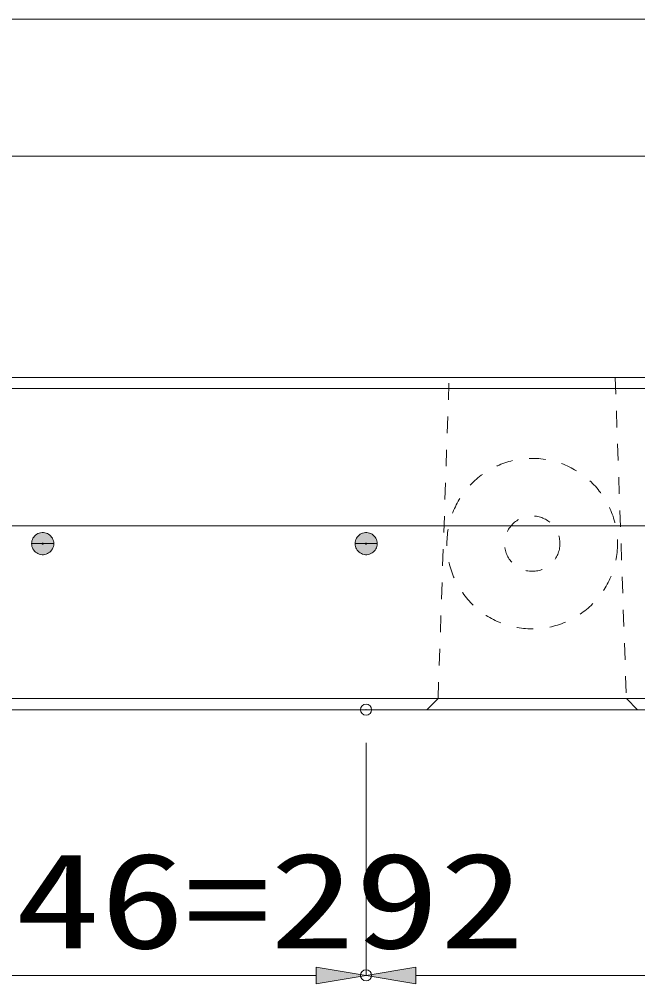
# Model space of a CAD drawing. Units: millimetres, scale not verified. Extents: x 0 to 6300, y 0 to 4455.
# Drawn here: x 1039.9 to 1319.1, y 2697.8 to 3133.3 of the extents above; entities that cross this region are included whole.
import ezdxf
from ezdxf.enums import TextEntityAlignment as Align

# ---------------------------------------------------------------- set-up
doc = ezdxf.new("R2010")
doc.units = ezdxf.units.MM
doc.header["$LTSCALE"] = 10
doc.header["$PDMODE"] = 32
doc.header["$PDSIZE"] = 5
doc.linetypes.add('USER1', pattern=[1.5, 0.75, -0.75])
doc.linetypes.add('USER3', pattern=[0.75, 0.5, -0.25])
for name, color, linetype, lineweight in [('Defpoints_3', 7, 'Continuous', 13), ('S-1', 2, 'USER1', 13), ('S-2', 3, 'Continuous', 13), ('S-4', 4, 'USER3', 13), ('S-5', 5, 'USER1', 13), ('S-Dim', 1, 'Continuous', 13)]:
    doc.layers.add(name, color=color, linetype=linetype, lineweight=lineweight)
doc.styles.add('ＭＳ ゴシック', font='')
doc.styles.get('ＭＳ ゴシック').set_extended_font_data('MS Gothic')

msp = doc.modelspace()

# ---------------------------------------------------------------- hatches: boundary and pattern name
at = {"layer": 'S-2'}
for points in [[(1055.5, 2896.5), (1055.46, 2897.13), (1055.34, 2897.74), (1055.15, 2898.34), (1054.88, 2898.91), (1054.55, 2899.44), (1054.14, 2899.92), (1053.69, 2900.35), (1053.18, 2900.72), (1052.63, 2901.02), (1052.05, 2901.25), (1051.44, 2901.41), (1050.81, 2901.49), (1050.19, 2901.49), (1049.56, 2901.41), (1048.95, 2901.25), (1048.37, 2901.02), (1047.82, 2900.72), (1047.31, 2900.35), (1046.86, 2899.92), (1046.45, 2899.44), (1046.12, 2898.91), (1045.85, 2898.34), (1045.66, 2897.74), (1045.54, 2897.13), (1045.5, 2896.5), (1050.25, 2896.5), (1050.25, 2896.53), (1050.26, 2896.56), (1050.27, 2896.59), (1050.28, 2896.62), (1050.3, 2896.65), (1050.32, 2896.67), (1050.34, 2896.69), (1050.37, 2896.71), (1050.39, 2896.73), (1050.42, 2896.74), (1050.45, 2896.74), (1050.48, 2896.75), (1050.52, 2896.75), (1050.55, 2896.74), (1050.58, 2896.74), (1050.61, 2896.73), (1050.63, 2896.71), (1050.66, 2896.69), (1050.68, 2896.67), (1050.7, 2896.65), (1050.72, 2896.62), (1050.73, 2896.59), (1050.74, 2896.56), (1050.75, 2896.53), (1050.75, 2896.5)], [(1201.5, 2896.5), (1201.46, 2897.13), (1201.34, 2897.74), (1201.15, 2898.34), (1200.88, 2898.91), (1200.55, 2899.44), (1200.14, 2899.92), (1199.69, 2900.35), (1199.18, 2900.72), (1198.63, 2901.02), (1198.05, 2901.25), (1197.44, 2901.41), (1196.81, 2901.49), (1196.19, 2901.49), (1195.56, 2901.41), (1194.95, 2901.25), (1194.37, 2901.02), (1193.82, 2900.72), (1193.31, 2900.35), (1192.86, 2899.92), (1192.45, 2899.44), (1192.12, 2898.91), (1191.85, 2898.34), (1191.66, 2897.74), (1191.54, 2897.13), (1191.5, 2896.5), (1196.25, 2896.5), (1196.25, 2896.53), (1196.26, 2896.56), (1196.27, 2896.59), (1196.28, 2896.62), (1196.3, 2896.65), (1196.32, 2896.67), (1196.34, 2896.69), (1196.37, 2896.71), (1196.39, 2896.73), (1196.42, 2896.74), (1196.45, 2896.74), (1196.48, 2896.75), (1196.52, 2896.75), (1196.55, 2896.74), (1196.58, 2896.74), (1196.61, 2896.73), (1196.63, 2896.71), (1196.66, 2896.69), (1196.68, 2896.67), (1196.7, 2896.65), (1196.72, 2896.62), (1196.73, 2896.59), (1196.74, 2896.56), (1196.75, 2896.53), (1196.75, 2896.5)], [(1045.5, 2896.5), (1045.54, 2895.87), (1045.66, 2895.26), (1045.85, 2894.66), (1046.12, 2894.09), (1046.45, 2893.56), (1046.86, 2893.08), (1047.31, 2892.65), (1047.82, 2892.28), (1048.37, 2891.98), (1048.95, 2891.74), (1049.56, 2891.59), (1050.19, 2891.51), (1050.81, 2891.51), (1051.44, 2891.59), (1052.05, 2891.74), (1052.63, 2891.98), (1053.18, 2892.28), (1053.69, 2892.65), (1054.14, 2893.08), (1054.55, 2893.56), (1054.88, 2894.09), (1055.15, 2894.66), (1055.34, 2895.26), (1055.46, 2895.87), (1055.5, 2896.5), (1050.75, 2896.5), (1050.75, 2896.47), (1050.74, 2896.44), (1050.73, 2896.41), (1050.72, 2896.38), (1050.7, 2896.35), (1050.68, 2896.33), (1050.66, 2896.31), (1050.63, 2896.29), (1050.61, 2896.27), (1050.58, 2896.26), (1050.55, 2896.25), (1050.52, 2896.25), (1050.48, 2896.25), (1050.45, 2896.25), (1050.42, 2896.26), (1050.39, 2896.27), (1050.37, 2896.29), (1050.34, 2896.31), (1050.32, 2896.33), (1050.3, 2896.35), (1050.28, 2896.38), (1050.27, 2896.41), (1050.26, 2896.44), (1050.25, 2896.47), (1050.25, 2896.5)], [(1191.5, 2896.5), (1191.54, 2895.87), (1191.66, 2895.26), (1191.85, 2894.66), (1192.12, 2894.09), (1192.45, 2893.56), (1192.86, 2893.08), (1193.31, 2892.65), (1193.82, 2892.28), (1194.37, 2891.98), (1194.95, 2891.74), (1195.56, 2891.59), (1196.19, 2891.51), (1196.81, 2891.51), (1197.44, 2891.59), (1198.05, 2891.74), (1198.63, 2891.98), (1199.18, 2892.28), (1199.69, 2892.65), (1200.14, 2893.08), (1200.55, 2893.56), (1200.88, 2894.09), (1201.15, 2894.66), (1201.34, 2895.26), (1201.46, 2895.87), (1201.5, 2896.5), (1196.75, 2896.5), (1196.75, 2896.47), (1196.74, 2896.44), (1196.73, 2896.41), (1196.72, 2896.38), (1196.7, 2896.35), (1196.68, 2896.33), (1196.66, 2896.31), (1196.63, 2896.29), (1196.61, 2896.27), (1196.58, 2896.26), (1196.55, 2896.25), (1196.52, 2896.25), (1196.48, 2896.25), (1196.45, 2896.25), (1196.42, 2896.26), (1196.39, 2896.27), (1196.37, 2896.29), (1196.34, 2896.31), (1196.32, 2896.33), (1196.3, 2896.35), (1196.28, 2896.38), (1196.27, 2896.41), (1196.26, 2896.44), (1196.25, 2896.47), (1196.25, 2896.5)]]:
    msp.add_hatch(color=256, dxfattribs=at).paths.add_polyline_path(points)
at = {"layer": 'S-Dim'}
for points in [[(1174, 2705.25), (1174, 2697.75), (1196.5, 2701.5)], [(1219, 2705.25), (1219, 2697.75), (1196.5, 2701.5)]]:
    msp.add_hatch(color=256, dxfattribs=at).paths.add_polyline_path(points)

# ---------------------------------------------------------------- linework, layer by layer
at = {"layer": 'Defpoints_3'}
for p in [(1196.5, 2821.5), (1196.5, 2821.5), (1196.5, 2701.5)]:
    msp.add_point(p, dxfattribs=at)
at = {"layer": 'S-1', "linetype": 'Continuous'}
for p, q in [((772.5, 3071.5), (1771.5, 3071.5)), ((777.5, 2971.5), (1771.5, 2971.5)), ((772.5, 2966.5), (1771.5, 2966.5)), ((772.5, 2826.5), (1771.5, 2826.5)), ((777.5, 2821.5), (2765.5, 2821.5))]:
    msp.add_line(p, q, dxfattribs=at)
at = {"layer": 'S-1'}
msp.add_circle((1271.5, 2896.5), 38.5, dxfattribs=at)
at = {"layer": 'S-2'}
msp.add_line((901.5, 2904.5), (2745.5, 2904.5), dxfattribs=at)
for points in [[(1055.5, 2896.5), (1055.46, 2897.13), (1055.34, 2897.74), (1055.15, 2898.34), (1054.88, 2898.91), (1054.55, 2899.44), (1054.14, 2899.92), (1053.69, 2900.35), (1053.18, 2900.72), (1052.63, 2901.02), (1052.05, 2901.25), (1051.44, 2901.41), (1050.81, 2901.49), (1050.19, 2901.49), (1049.56, 2901.41), (1048.95, 2901.25), (1048.37, 2901.02), (1047.82, 2900.72), (1047.31, 2900.35), (1046.86, 2899.92), (1046.45, 2899.44), (1046.12, 2898.91), (1045.85, 2898.34), (1045.66, 2897.74), (1045.54, 2897.13), (1045.5, 2896.5), (1050.25, 2896.5), (1050.25, 2896.53), (1050.26, 2896.56), (1050.27, 2896.59), (1050.28, 2896.62), (1050.3, 2896.65), (1050.32, 2896.67), (1050.34, 2896.69), (1050.37, 2896.71), (1050.39, 2896.73), (1050.42, 2896.74), (1050.45, 2896.74), (1050.48, 2896.75), (1050.52, 2896.75), (1050.55, 2896.74), (1050.58, 2896.74), (1050.61, 2896.73), (1050.63, 2896.71), (1050.66, 2896.69), (1050.68, 2896.67), (1050.7, 2896.65), (1050.72, 2896.62), (1050.73, 2896.59), (1050.74, 2896.56), (1050.75, 2896.53), (1050.75, 2896.5)], [(1201.5, 2896.5), (1201.46, 2897.13), (1201.34, 2897.74), (1201.15, 2898.34), (1200.88, 2898.91), (1200.55, 2899.44), (1200.14, 2899.92), (1199.69, 2900.35), (1199.18, 2900.72), (1198.63, 2901.02), (1198.05, 2901.25), (1197.44, 2901.41), (1196.81, 2901.49), (1196.19, 2901.49), (1195.56, 2901.41), (1194.95, 2901.25), (1194.37, 2901.02), (1193.82, 2900.72), (1193.31, 2900.35), (1192.86, 2899.92), (1192.45, 2899.44), (1192.12, 2898.91), (1191.85, 2898.34), (1191.66, 2897.74), (1191.54, 2897.13), (1191.5, 2896.5), (1196.25, 2896.5), (1196.25, 2896.53), (1196.26, 2896.56), (1196.27, 2896.59), (1196.28, 2896.62), (1196.3, 2896.65), (1196.32, 2896.67), (1196.34, 2896.69), (1196.37, 2896.71), (1196.39, 2896.73), (1196.42, 2896.74), (1196.45, 2896.74), (1196.48, 2896.75), (1196.52, 2896.75), (1196.55, 2896.74), (1196.58, 2896.74), (1196.61, 2896.73), (1196.63, 2896.71), (1196.66, 2896.69), (1196.68, 2896.67), (1196.7, 2896.65), (1196.72, 2896.62), (1196.73, 2896.59), (1196.74, 2896.56), (1196.75, 2896.53), (1196.75, 2896.5)], [(1045.5, 2896.5), (1045.54, 2895.87), (1045.66, 2895.26), (1045.85, 2894.66), (1046.12, 2894.09), (1046.45, 2893.56), (1046.86, 2893.08), (1047.31, 2892.65), (1047.82, 2892.28), (1048.37, 2891.98), (1048.95, 2891.74), (1049.56, 2891.59), (1050.19, 2891.51), (1050.81, 2891.51), (1051.44, 2891.59), (1052.05, 2891.74), (1052.63, 2891.98), (1053.18, 2892.28), (1053.69, 2892.65), (1054.14, 2893.08), (1054.55, 2893.56), (1054.88, 2894.09), (1055.15, 2894.66), (1055.34, 2895.26), (1055.46, 2895.87), (1055.5, 2896.5), (1050.75, 2896.5), (1050.75, 2896.47), (1050.74, 2896.44), (1050.73, 2896.41), (1050.72, 2896.38), (1050.7, 2896.35), (1050.68, 2896.33), (1050.66, 2896.31), (1050.63, 2896.29), (1050.61, 2896.27), (1050.58, 2896.26), (1050.55, 2896.25), (1050.52, 2896.25), (1050.48, 2896.25), (1050.45, 2896.25), (1050.42, 2896.26), (1050.39, 2896.27), (1050.37, 2896.29), (1050.34, 2896.31), (1050.32, 2896.33), (1050.3, 2896.35), (1050.28, 2896.38), (1050.27, 2896.41), (1050.26, 2896.44), (1050.25, 2896.47), (1050.25, 2896.5)], [(1191.5, 2896.5), (1191.54, 2895.87), (1191.66, 2895.26), (1191.85, 2894.66), (1192.12, 2894.09), (1192.45, 2893.56), (1192.86, 2893.08), (1193.31, 2892.65), (1193.82, 2892.28), (1194.37, 2891.98), (1194.95, 2891.74), (1195.56, 2891.59), (1196.19, 2891.51), (1196.81, 2891.51), (1197.44, 2891.59), (1198.05, 2891.74), (1198.63, 2891.98), (1199.18, 2892.28), (1199.69, 2892.65), (1200.14, 2893.08), (1200.55, 2893.56), (1200.88, 2894.09), (1201.15, 2894.66), (1201.34, 2895.26), (1201.46, 2895.87), (1201.5, 2896.5), (1196.75, 2896.5), (1196.75, 2896.47), (1196.74, 2896.44), (1196.73, 2896.41), (1196.72, 2896.38), (1196.7, 2896.35), (1196.68, 2896.33), (1196.66, 2896.31), (1196.63, 2896.29), (1196.61, 2896.27), (1196.58, 2896.26), (1196.55, 2896.25), (1196.52, 2896.25), (1196.48, 2896.25), (1196.45, 2896.25), (1196.42, 2896.26), (1196.39, 2896.27), (1196.37, 2896.29), (1196.34, 2896.31), (1196.32, 2896.33), (1196.3, 2896.35), (1196.28, 2896.38), (1196.27, 2896.41), (1196.26, 2896.44), (1196.25, 2896.47), (1196.25, 2896.5)]]:
    msp.add_lwpolyline(points, close=True, dxfattribs=at)
at = {"layer": 'S-4', "linetype": 'USER1'}
msp.add_circle((1271.5, 2896.5), 12.5, dxfattribs=at)
at = {"layer": 'S-5'}
for p, q in [((1229, 2826.5), (1234, 2971.5)), ((1309, 2971.5), (1314, 2826.5)), ((1224, 2821.5), (1229, 2826.5)), ((1229, 2826.5), (1314, 2826.5)), ((1314, 2826.5), (1319, 2821.5))]:
    msp.add_line(p, q, dxfattribs=at)
at = {"layer": 'S-Dim'}
for p, q in [((981.78, 3133.31), (1483.68, 3133.31)), ((1196.5, 2806.5), (1196.5, 2701.5)), ((1196.5, 2806.5), (1196.5, 2701.5)), ((927, 2701.5), (1174, 2701.5)), ((1219, 2701.5), (1669, 2701.5))]:
    msp.add_line(p, q, dxfattribs=at)
for points in [[(1174, 2705.25), (1174, 2697.75), (1196.5, 2701.5)], [(1219, 2705.25), (1219, 2697.75), (1196.5, 2701.5)]]:
    msp.add_lwpolyline(points, close=True, dxfattribs=at)

# ---------------------------------------------------------------- texts
at = {"layer": 'S-Dim', "style": 'ＭＳ ゴシック', "width": 1.3}
msp.add_text('2@146=292', height=43.3, dxfattribs=at).set_placement((923.3, 2700.67), align=Align.BOTTOM_LEFT)

doc.saveas('drawing.dxf')
